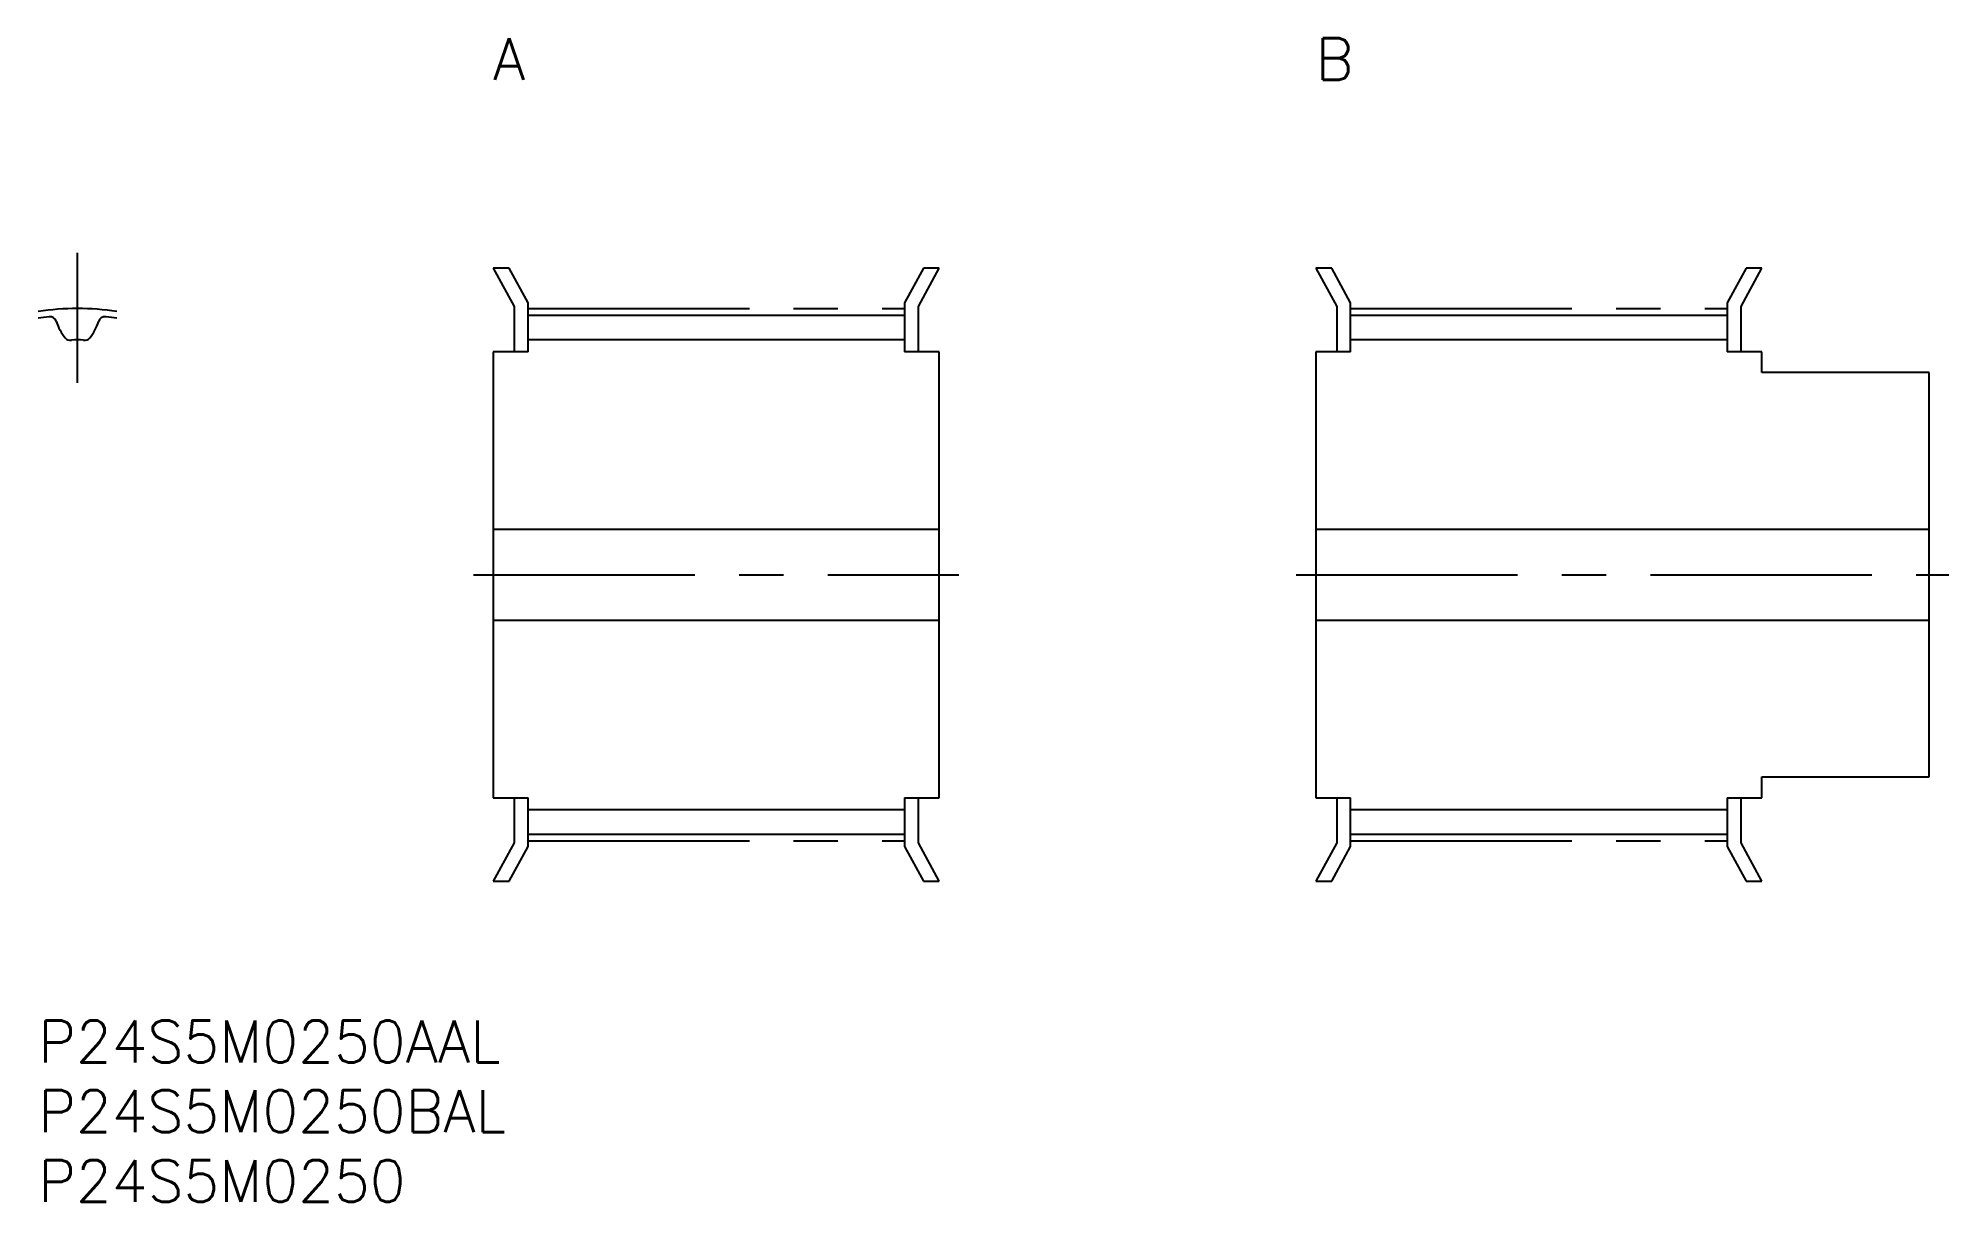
# Model space of a CAD drawing. Extents: x 0 to 137, y -13 to 70.
import ezdxf

# ---------------------------------------------------------------- set-up
doc = ezdxf.new("R2010")
doc.units = 0
doc.header["$LTSCALE"] = 0.5
doc.linetypes.add('CENTER', pattern=[50.8, 31.75, -6.35, 6.35, -6.35])
for name, color, linetype in [('MSM_CENTER', 1, 'CENTER'), ('MSM_CONTINUOUS', 7, 'CONTINUOUS'), ('MSM_PART_NUMBER', 7, 'CONTINUOUS')]:
    doc.layers.add(name, color=color, linetype=linetype)
doc.styles.get("Standard").update_dxf_attribs({"font": 'txt.shx', "height": 1, "bigfont": 'bigfont.shx'})

# ---------------------------------------------------------------- blocks, each defined once
blk = doc.blocks.new('*U36')
at = {"layer": 'MSM_PART_NUMBER'}
blk.add_text('A', height=3, dxfattribs=at).set_placement((32.63, 67.5))
blk = doc.blocks.new('*U37')
at = {"layer": 'MSM_PART_NUMBER'}
blk.add_text('B', height=3, dxfattribs=at).set_placement((91.63, 67.5))
blk = doc.blocks.new('*U38')
at = {"layer": 'MSM_PART_NUMBER'}
blk.add_text('P24S5M0250', height=3, dxfattribs=at).set_placement((0, -13))
blk = doc.blocks.new('*U39')
at = {"layer": 'MSM_PART_NUMBER'}
blk.add_text('P24S5M0250BAL', height=3, dxfattribs=at).set_placement((0, -8))
blk = doc.blocks.new('*U40')
at = {"layer": 'MSM_PART_NUMBER'}
blk.add_text('P24S5M0250AAL', height=3, dxfattribs=at).set_placement((0, -3))

msp = doc.modelspace()

# ---------------------------------------------------------------- linework, layer by layer
at = {"layer": 'MSM_CENTER'}
for p, q in [((2.82, 45.78), (2.82, 55.1)), ((35.13, 51.1), (62.13, 51.1)), ((94.13, 51.1), (121.13, 51.1)), ((31.23, 32), (66.03, 32)), ((90.23, 32), (137.03, 32)), ((35.13, 12.9), (62.13, 12.9)), ((94.13, 12.9), (121.13, 12.9))]:
    msp.add_line(p, q, dxfattribs=at)
msp.add_arc((2.82, 32), 19.1, 81.5233, 98.4767, dxfattribs=at)
at = {"layer": 'MSM_CONTINUOUS'}
for p, q in [((33.77, 54), (32.63, 54)), ((32.63, 54), (34.13, 51.25)), ((35.13, 51.5), (33.77, 54)), ((63.49, 54), (62.13, 51.5)), ((63.13, 51.25), (64.63, 54)), ((64.63, 54), (63.49, 54)), ((92.77, 54), (91.63, 54)), ((91.63, 54), (93.13, 51.25)), ((94.13, 51.5), (92.77, 54)), ((122.49, 54), (121.13, 51.5)), ((122.13, 51.25), (123.63, 54)), ((123.63, 54), (122.49, 54)), ((34.13, 51.25), (34.13, 48)), ((35.13, 48), (35.13, 51.5)), ((62.13, 51.5), (62.13, 48)), ((63.13, 48), (63.13, 51.25)), ((93.13, 51.25), (93.13, 48)), ((94.13, 48), (94.13, 51.5)), ((121.13, 51.5), (121.13, 48)), ((122.13, 48), (122.13, 51.25)), ((35.13, 50.62), (62.13, 50.62)), ((94.13, 50.62), (121.13, 50.62)), ((32.63, 48), (32.63, 16)), ((35.13, 48), (32.63, 48)), ((62.13, 48.85), (35.13, 48.85)), ((64.63, 48), (62.13, 48)), ((64.63, 16), (64.63, 48)), ((91.63, 48), (91.63, 16)), ((94.13, 48), (91.63, 48)), ((121.13, 48.85), (94.13, 48.85)), ((123.63, 48), (121.13, 48)), ((123.63, 46.5), (123.63, 48)), ((135.63, 46.5), (123.63, 46.5)), ((135.63, 17.5), (135.63, 46.5)), ((64.63, 35.25), (32.63, 35.25)), ((135.63, 35.25), (91.63, 35.25)), ((32.63, 28.75), (64.63, 28.75)), ((91.63, 28.75), (135.63, 28.75)), ((123.63, 16), (123.63, 17.5)), ((123.63, 17.5), (135.63, 17.5)), ((32.63, 16), (35.13, 16)), ((34.13, 16), (34.13, 12.75)), ((35.13, 12.5), (35.13, 16)), ((35.13, 15.15), (62.13, 15.15)), ((62.13, 16), (62.13, 12.5)), ((62.13, 16), (64.63, 16)), ((63.13, 12.75), (63.13, 16)), ((91.63, 16), (94.13, 16)), ((93.13, 16), (93.13, 12.75)), ((94.13, 12.5), (94.13, 16)), ((94.13, 15.15), (121.13, 15.15)), ((121.13, 16), (121.13, 12.5)), ((121.13, 16), (123.63, 16)), ((122.13, 12.75), (122.13, 16)), ((34.13, 12.75), (32.63, 10)), ((33.77, 10), (35.13, 12.5)), ((35.13, 13.38), (62.13, 13.38)), ((62.13, 12.5), (63.49, 10)), ((64.63, 10), (63.13, 12.75)), ((93.13, 12.75), (91.63, 10)), ((92.77, 10), (94.13, 12.5)), ((94.13, 13.38), (121.13, 13.38)), ((121.13, 12.5), (122.49, 10)), ((123.63, 10), (122.13, 12.75)), ((32.63, 10), (33.77, 10)), ((63.49, 10), (64.63, 10)), ((91.63, 10), (92.77, 10)), ((122.49, 10), (123.63, 10))]:
    msp.add_line(p, q, dxfattribs=at)
for centre, radius, start, end in [((2.82, 32), 18.62, 96.3031, 98.6969), ((0.83, 50.01), 0.5, 16.7753, 96.3031), ((4.44, 51.1), 3.27, 196.7753, 219.991), ((1.19, 51.1), 3.27, 320.009, 343.2247), ((4.8, 50.01), 0.5, 83.6969, 163.2247), ((2.82, 32), 18.62, 81.3031, 83.6969), ((2.31, 49.32), 0.5, 219.991, 277.6274), ((2.82, 45.57), 3.28, 82.3726, 97.6274), ((3.32, 49.32), 0.5, 262.3726, 320.009)]:
    msp.add_arc(centre, radius, start, end, dxfattribs=at)

# ---------------------------------------------------------------- block references
for name in ['*U36', '*U37', '*U40', '*U39', '*U38']:
    msp.add_blockref(name, (0, 0), dxfattribs=at)

doc.saveas('drawing.dxf')
